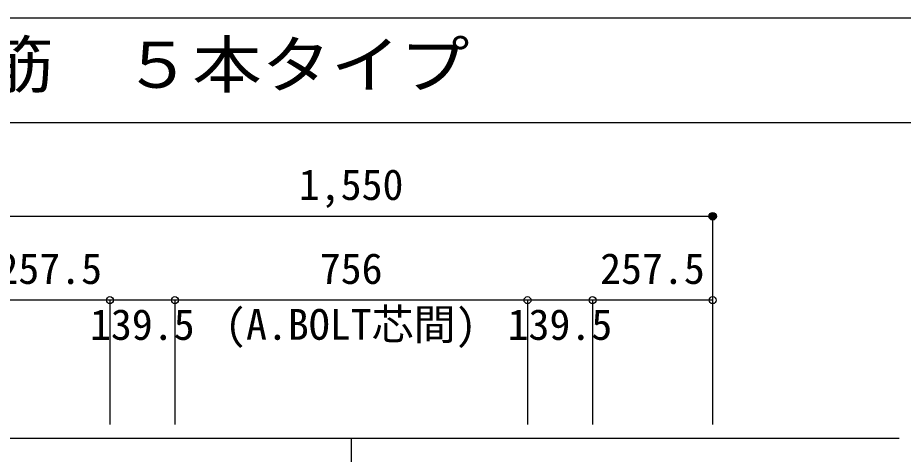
# Model space of a CAD drawing. Units: millimetres at full size, sheet at 1:30. Extents: x -5973 to 5954, y -4195 to 4201.
# Drawn here: x -5011 to -3112, y 3265 to 4201 of the extents above; entities that cross this region are included whole.
import ezdxf
from ezdxf.enums import TextEntityAlignment as Align

# ---------------------------------------------------------------- set-up
doc = ezdxf.new("R2010")
doc.units = ezdxf.units.MM
doc.header["$LTSCALE"] = 30
doc.header["$PDMODE"] = 32
doc.header["$PDSIZE"] = 15
doc.linetypes.add('CHAIN1', pattern=[8, 5, -1, 1, -1])
for name, color, linetype in [('0-1_躯体線', 4, 'Continuous'), ('0-7_文字', 4, 'Continuous'), ('0-D_寸法', 4, 'Continuous'), ('6-7_文字', 7, 'Continuous'), ('F-0_枠', 6, 'Continuous')]:
    doc.layers.add(name, color=color, linetype=linetype)
doc.styles.add('ＭＳ ゴシック', font='')
doc.styles.get('ＭＳ ゴシック').set_extended_font_data('MS Gothic')

msp = doc.modelspace()

# ---------------------------------------------------------------- linework, layer by layer
at = {"layer": '0-1_躯体線'}
for p, q in [((-4813.3, 3595.34), (-5070.8, 3595.34)), ((-4673.8, 3595.34), (-4813.3, 3595.34)), ((-4813.3, 3595.34), (-4813.3, 3328.3)), ((-3917.8, 3595.34), (-4673.8, 3595.34)), ((-4673.8, 3595.34), (-4673.8, 3328.3)), ((-3778.3, 3595.34), (-3917.8, 3595.34)), ((-3917.8, 3595.34), (-3917.8, 3328.3)), ((-3520.8, 3595.34), (-3778.3, 3595.34)), ((-3778.3, 3595.34), (-3778.3, 3328.3)), ((-3520.8, 3595.34), (-3520.8, 3328.3))]:
    msp.add_line(p, q, dxfattribs=at)
at = {"layer": '0-1_躯体線', "color": 2}
msp.add_line((-3120.8, 3298.3), (-5070.8, 3298.3), dxfattribs=at)
at = {"layer": '0-1_躯体線', "color": 7}
for p in [(-4813.3, 3595.34), (-4673.8, 3595.34), (-3917.8, 3595.34), (-3778.3, 3595.34), (-3520.8, 3595.34)]:
    msp.add_point(p, dxfattribs=at)
at = {"layer": '0-D_寸法'}
for p, q in [((-5070.8, 3775.34), (-3520.8, 3775.34)), ((-3520.8, 3775.34), (-3520.8, 3595.34))]:
    msp.add_line(p, q, dxfattribs=at)
at = {"layer": '0-D_寸法', "linetype": 'CHAIN1'}
msp.add_line((-4295.8, 3298.3), (-4295.8, 1348.3), dxfattribs=at)
at = {"layer": '0-D_寸法'}
for radius in [8, 7.2, 6.4, 5.6, 4.8, 4, 3.2, 2.4, 1.6, 0.8]:
    msp.add_circle((-3520.8, 3775.34), radius, dxfattribs=at)
at = {"layer": '0-D_寸法', "color": 7}
msp.add_point((-3520.8, 3775.34), dxfattribs=at)
at = {"layer": 'F-0_枠'}
msp.add_line((-5972.88, 4201.15), (5954.1, 4201.15), dxfattribs=at)
at = {"layer": 'F-0_枠', "color": 2}
msp.add_line((-5972.88, 3976.15), (3723.6, 3976.15), dxfattribs=at)

# ---------------------------------------------------------------- texts
at = {"layer": '0-1_躯体線', "style": 'ＭＳ ゴシック'}
for s, p in [('257.5', (-5054.55, 3610.34)), ('756', (-4363.3, 3610.34)), ('257.5', (-3762.05, 3610.34)), ('139.5', (-4856.05, 3490.34)), ('139.5', (-3960.55, 3490.34))]:
    msp.add_text(s, height=65.98, dxfattribs=at).set_placement(p, align=Align.BOTTOM_LEFT)
at = {"layer": '0-7_文字', "style": 'ＭＳ ゴシック'}
msp.add_text('(A.BOLT芯間)', height=65.98, dxfattribs=at).set_placement((-4566.31, 3490.58), align=Align.BOTTOM_LEFT)
at = {"layer": '0-D_寸法', "style": 'ＭＳ ゴシック'}
msp.add_text('1,550', height=65.98, dxfattribs=at).set_placement((-4408.3, 3790.34), align=Align.BOTTOM_LEFT)
at = {"layer": '6-7_文字', "color": 2, "style": 'ＭＳ ゴシック', "width": 1.1}
msp.add_text('\u3000\u3000基礎梁主筋\u3000５本タイプ', height=98.97, dxfattribs=at).set_placement((-5972.88, 4021.15), align=Align.BOTTOM_LEFT)

doc.saveas('drawing.dxf')
